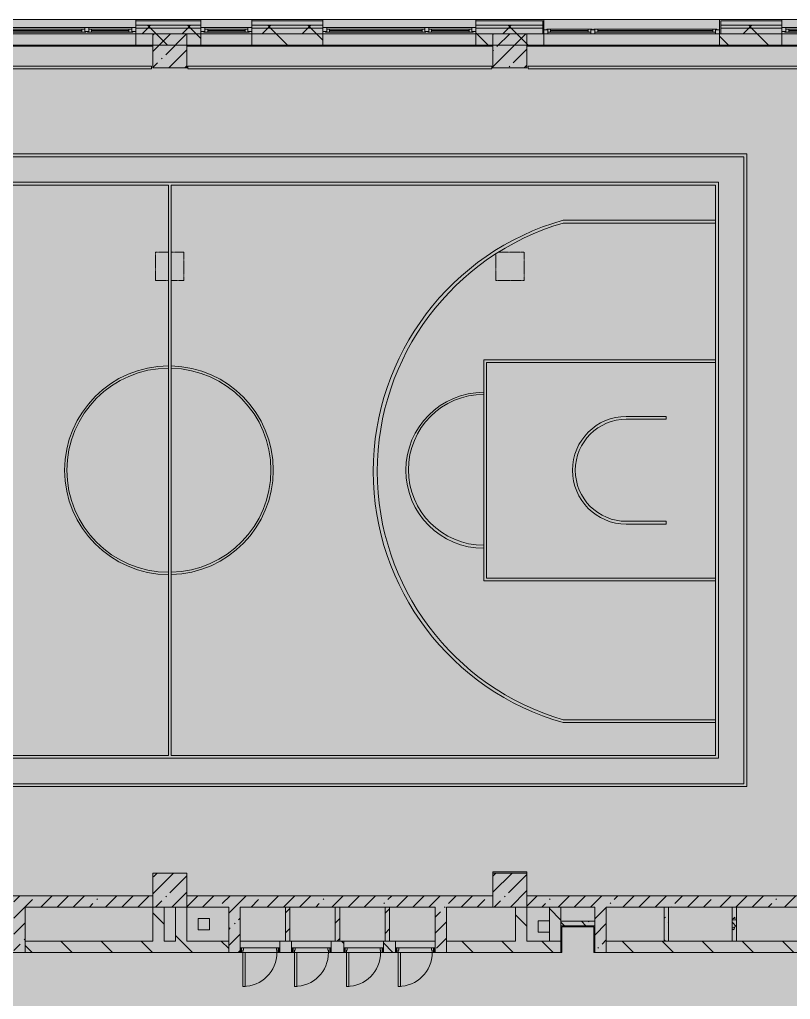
# Model space of a CAD drawing. Header units: millimetres. Extents: x 315 to 209858, y -8553 to 29000.
# Drawn here: x 126795 to 140395, y 10073 to 27350 of the extents above; entities that cross this region are included whole.
import ezdxf

# ---------------------------------------------------------------- set-up
doc = ezdxf.new("R2010")
doc.units = ezdxf.units.MM
doc.linetypes.add('200_ШТРИХ__ш1_п0_6_', pattern=[1.6, 1, -0.6])
doc.layers.add('A-DETL-GENF-4', color=7, linetype='Continuous', lineweight=9, true_color=0xc0c0c0, transparency=0.4)
for name, color, linetype, lineweight in [('A-DETL-MBND-1', 7, '200_ШТРИХ__ш1_п0_6_', 9), ('A-WALL-2', 7, 'Continuous', 5), ('I-WALL-5', 7, 'Continuous', 5), ('S-COLS-2', 7, 'Continuous', 5)]:
    doc.layers.add(name, color=color, linetype=linetype, lineweight=lineweight)
for name, color, linetype, lineweight, true_color in [('A-DOOR-2', 7, 'Continuous', 5, 0xaaaaaa), ('A-DOOR-3', 7, 'Continuous', 5, 0xe2e2e2), ('A-DOOR-4', 7, 'Continuous', 5, 0xb7b7b7), ('A-DOOR-FRAM-2', 7, 'Continuous', 5, 0xe2e2e2), ('A-DOOR-FRAM-3', 7, 'Continuous', 5, 0xaaaaaa), ('A-DOOR-FRAM-4', 7, 'Continuous', 5, 0xb7b7b7), ('A-FLOR-3', 7, 'Continuous', 5, 0xb7b7b7), ('A-GLAZ-3', 7, 'Continuous', 5, 0x737373), ('A-WALL-3', 7, 'Continuous', 9, 0x737373), ('A-WALL-4', 7, 'Continuous', 5, 0x737373), ('I-WALL-6', 7, 'Continuous', 5, 0x737373), ('I-WALL-7', 7, 'Continuous', 5, 0x787878), ('S-COLS-3', 7, 'Continuous', 5, 0x737373)]:
    doc.layers.add(name, color=color, linetype=linetype, lineweight=lineweight, true_color=true_color)
pattern_1 = [(135, (74985, 0), (-353.5534, -353.5534), [])]
pattern_2 = [(45, (74985, 0), (-285.1231, 285.1231), []), (45, (75270.13, 0), (-285.1231, 285.1231), [504.031, -100.806, 16.764, -84.042])]
pattern_3 = [(45, (74985, 0), (-353.5534, 353.5534), []), (135, (74985, 0), (-353.5534, -353.5534), [])]
pattern_4 = [(135, (74985, 0), (-377.1708, -377.1708), [533.4, -88.9, 17.78, -88.9]), (135, (74985, 376.94), (-377.1708, -377.1708), []), (50, (74985, 0), (637.6445, -55.7866), [66.675, -733.425]), (355, (74985, 0), (-123.3494, 668.699), [53.34, -586.74]), (100.451, (75038.15, -4.65), (514.299, 612.908), [56.665, -623.315]), (46.184, (74985, 177.8), (948.776, -147.15), [100.012, -1100.137]), (96.636, (75064.1, 165.5), (830.909, 865.997), [84.998, -934.973]), (351.184, (74985, 177.8), (830.918, 865.988), [80.01, -880.11]), (21, (75073.9, 133.35), (530.6506, -357.9283), [66.675, -733.425]), (326, (75073.9, 133.35), (216.308, 644.6585), [53.34, -586.74]), (71.451, (75118.13, 103.5), (746.9596, 286.7243), [56.665, -623.315]), (37.5, (74985.01, 0), (10.8105, 295.9426), [16.764, -562.864, 16.764, -578.866, -588.962]), (37.5, (74985.01, 0), (10.8105, 295.9426), [-1175.258, 16.764, -572.198]), (7.5, (74985, 0), (233.8692, 350.6318), [16.764, -322.834, 16.764, -549.529, -224.472]), (7.5, (74985, 0), (233.8692, 350.6318), [-905.891, 16.764, -207.708]), (327.5, (74786.76, 0), (474.5678, -20.0513), [16.764, -205.486, 16.764, -676.656, -920.115]), (327.5, (74786.76, 0), (474.5678, -20.0513), [-915.67, 16.764, -903.351]), (317.5, (74697.86, 0), (518.4522, 88.9934), [16.764, -272.161, 16.764, -443.738, -653.415]), (317.5, (74697.86, 0), (518.4522, 88.9934), [-749.427, 16.764, -636.651])]
pattern_5 = [(45, (74985, 0), (-176.7767, 176.7767), [])]

# ---------------------------------------------------------------- blocks, each defined once
blk = doc.blocks.new('BSC_Колонна _Прямоугольная - 600х600-23205375-2_3_2_птичка')
at = {"layer": 'S-COLS-2'}
h = blk.add_hatch(dxfattribs=at)
h.set_pattern_fill('FP_120', color=256, style=0, pattern_type=2)
h.set_pattern_definition([(45, (-54460, -12000), (-285.123, 285.123), []), (45, (-54174.88, -12000), (-285.123, 285.123), [504.031, -100.806, 16.764, -84.042])])
h.paths.add_polyline_path([(-300, -300), (300, -300), (300, 300), (-300, 300)])
at = {"layer": 'S-COLS-3'}
for p, q in [((300, 300), (-300, 300)), ((-300, 300), (-300, -300)), ((300, -300), (300, 300)), ((-300, -300), (300, -300))]:
    blk.add_line(p, q, dxfattribs=at)
blk = doc.blocks.new('BSC_Колонна _Прямоугольная - 600х600-V124-2_3_2_птичка')
at = {"layer": 'S-COLS-2'}
h = blk.add_hatch(dxfattribs=at)
h.set_pattern_fill('FP_133', color=256, style=0, pattern_type=2)
h.set_pattern_definition([(45, (-60460, -12000), (-285.1231, 285.1231), []), (45, (-60174.88, -12000), (-285.1231, 285.1231), [504.031, -100.806, 16.764, -84.042])])
h.paths.add_polyline_path([(-300, -300), (300, -300), (300, 300), (-300, 300)])
at = {"layer": 'S-COLS-3'}
for p, q in [((300, 300), (-300, 300)), ((-300, 300), (-300, -300)), ((300, -300), (300, 300)), ((-300, -300), (300, -300))]:
    blk.add_line(p, q, dxfattribs=at)
blk = doc.blocks.new('120_Окно_СКБ_2Ст - 120_Окно_СКБ_2Ст 2700х2500 _мал створка справа_ 2-23206922-2_3_2_птичка')
at = {"layer": 'A-GLAZ-3'}
for p, q in [((-1350, -75), (-1350, -5)), ((-1350, -5), (-1280, -5)), ((1350, -5), (-1350, -5)), ((-1280, -75), (-1350, -75)), ((-1350, -75), (-1300, -75)), ((-1280, -75), (-1300, -75)), ((-1300, -75), (-1300, -85)), ((-1300, -85), (470, -85)), ((470, -85), (-1300, -85)), ((-1280, -5), (-1280, -75)), ((450, -35), (-1280, -35)), ((-1280, -35), (-1280, -75)), ((-1230, -85), (-1230, -35)), ((-1230, -55), (400, -55)), ((400, -65), (-1230, -65)), ((400, -85), (400, -35)), ((450, -75), (450, -5)), ((450, -5), (520, -5)), ((450, -75), (450, -35)), ((520, -75), (450, -75)), ((470, -75), (450, -75)), ((470, -75), (500, -75)), ((470, -85), (470, -75)), ((520, -75), (500, -75)), ((500, -75), (500, -85)), ((500, -85), (1300, -85)), ((1300, -85), (500, -85)), ((520, -5), (520, -75)), ((1280, -35), (520, -35)), ((520, -35), (520, -75)), ((570, -85), (570, -35)), ((570, -55), (1230, -55)), ((1230, -65), (570, -65)), ((1230, -85), (1230, -35)), ((1280, -75), (1280, -5)), ((1280, -5), (1350, -5)), ((1280, -75), (1280, -35)), ((1350, -75), (1280, -75)), ((1300, -75), (1280, -75)), ((1300, -75), (1350, -75)), ((1300, -85), (1300, -75)), ((1350, -5), (1350, -75))]:
    blk.add_line(p, q, dxfattribs=at)
blk = doc.blocks.new('120_Окно_СКБ_2Ст - 120_Окно_СКБ_2Ст 3100х2500 _мал_створка слева_ 2-19089248-2_3_2_птичка')
at = {"layer": 'A-GLAZ-3'}
for p, q in [((-1550, -75), (-1550, -5)), ((-1550, -5), (-1480, -5)), ((1550, -5), (-1550, -5)), ((-1480, -75), (-1550, -75)), ((-1550, -75), (-1500, -75)), ((-1480, -75), (-1500, -75)), ((-1500, -75), (-1500, -85)), ((-1500, -85), (670, -85)), ((670, -85), (-1500, -85)), ((-1480, -5), (-1480, -75)), ((650, -35), (-1480, -35)), ((-1480, -35), (-1480, -75)), ((-1430, -85), (-1430, -35)), ((-1430, -55), (600, -55)), ((600, -65), (-1430, -65)), ((600, -85), (600, -35)), ((650, -75), (650, -5)), ((650, -5), (720, -5)), ((650, -75), (650, -35)), ((720, -75), (650, -75)), ((670, -75), (650, -75)), ((670, -75), (700, -75)), ((670, -85), (670, -75)), ((720, -75), (700, -75)), ((700, -75), (700, -85)), ((700, -85), (1500, -85)), ((1500, -85), (700, -85)), ((720, -5), (720, -75)), ((1480, -35), (720, -35)), ((720, -35), (720, -75)), ((770, -85), (770, -35)), ((770, -55), (1430, -55)), ((1430, -65), (770, -65)), ((1430, -85), (1430, -35)), ((1480, -75), (1480, -5)), ((1480, -5), (1550, -5)), ((1480, -75), (1480, -35)), ((1550, -75), (1480, -75)), ((1500, -75), (1480, -75)), ((1500, -75), (1550, -75)), ((1500, -85), (1500, -75)), ((1550, -5), (1550, -75))]:
    blk.add_line(p, q, dxfattribs=at)
blk = doc.blocks.new('120_Окно_СКБ_2Ст - 120_Окно_СКБ_2Ст 3100х2500 _мал_створка слева_-22274797-2_3_2_птичка')
at = {"layer": 'A-GLAZ-3'}
for p, q in [((-1550, 45), (-1550, 115)), ((-1550, 115), (-1480, 115)), ((1550, 115), (-1550, 115)), ((-1480, 45), (-1550, 45)), ((-1550, 45), (-1500, 45)), ((-1480, 45), (-1500, 45)), ((-1500, 45), (-1500, 35)), ((-1500, 35), (670, 35)), ((670, 35), (-1500, 35)), ((-1480, 115), (-1480, 45)), ((650, 85), (-1480, 85)), ((-1480, 85), (-1480, 45)), ((-1430, 35), (-1430, 85)), ((-1430, 65), (600, 65)), ((600, 55), (-1430, 55)), ((600, 35), (600, 85)), ((650, 45), (650, 115)), ((650, 115), (720, 115)), ((650, 45), (650, 85)), ((720, 45), (650, 45)), ((670, 45), (650, 45)), ((670, 45), (700, 45)), ((670, 35), (670, 45)), ((720, 45), (700, 45)), ((700, 45), (700, 35)), ((700, 35), (1500, 35)), ((1500, 35), (700, 35)), ((720, 115), (720, 45)), ((1480, 85), (720, 85)), ((720, 85), (720, 45)), ((770, 35), (770, 85)), ((770, 65), (1430, 65)), ((1430, 55), (770, 55)), ((1430, 35), (1430, 85)), ((1480, 45), (1480, 115)), ((1480, 115), (1550, 115)), ((1480, 45), (1480, 85)), ((1550, 45), (1480, 45)), ((1500, 45), (1480, 45)), ((1500, 45), (1550, 45)), ((1500, 35), (1500, 45)), ((1550, 115), (1550, 45))]:
    blk.add_line(p, q, dxfattribs=at)
blk = doc.blocks.new('BSC_Колонна _Прямоугольная - 500х500-33455413-2_3_2_птичка')
at = {"layer": 'A-DETL-MBND-1'}
for p, q in [((-250, 250), (-23, 250)), ((-250, -250), (-250, 250)), ((27, 250), (250, 250)), ((250, 250), (250, -250)), ((-23, -250), (-250, -250)), ((250, -250), (27, -250))]:
    blk.add_line(p, q, dxfattribs=at)
blk = doc.blocks.new('120_Окно_СКБ_1Ст - 120_Окно_СКБ_1Ст 900х2500_h_-19906774-2_3_2_птичка')
at = {"layer": 'A-GLAZ-3'}
for p, q in [((-450, -75), (-450, -5)), ((-450, -5), (-380, -5)), ((450, -5), (-450, -5)), ((-380, -75), (-450, -75)), ((-450, -75), (-400, -75)), ((-380, -75), (-400, -75)), ((-400, -75), (-400, -85)), ((-400, -85), (400, -85)), ((400, -85), (-400, -85)), ((-380, -5), (-380, -75)), ((380, -35), (-380, -35)), ((-380, -35), (-380, -75)), ((-330, -85), (-330, -35)), ((-330, -55), (330, -55)), ((330, -65), (-330, -65)), ((330, -85), (330, -35)), ((380, -75), (380, -5)), ((380, -5), (450, -5)), ((380, -75), (380, -35)), ((450, -75), (380, -75)), ((400, -75), (380, -75)), ((400, -75), (450, -75)), ((400, -85), (400, -75)), ((450, -5), (450, -75))]:
    blk.add_line(p, q, dxfattribs=at)
blk = doc.blocks.new('110_Дверь_СКБ_1Ст - д-18 700x2100h_Технический шкаф ЭОМ и СС-V179-2_3_2_птичка')
at = {"layer": 'A-DOOR-2'}
h = blk.add_hatch(dxfattribs=at)
h.set_pattern_fill('FP_50', color=256, style=0, pattern_type=2)
h.set_pattern_definition([(135, (1951.41, 164.685), (-14.14214, -14.14214), []), (225, (1951.41, 164.685), (14.14214, -14.14214), [])])
h.paths.add_polyline_path([(362.5, 100), (337.5, 100), (337.5, 20), (362.5, 20), (362.5, 30.9)])
at = {"layer": 'A-DOOR-3'}
h = blk.add_hatch(color=256, dxfattribs=at)
h.paths.add_polyline_path([(337.5, 100), (312.5, 100), (312.5, 60), (302.5, 60), (302.5, 20), (337.5, 20), (337.5, 30.9)])
h.paths.add_polyline_path([(-312.5, 100), (-312.5, 20), (-277.5, 20), (-277.5, 60), (-287.5, 60), (-287.5, 100)])
at = {"layer": 'A-DOOR-FRAM-2'}
blk.add_hatch(color=256, dxfattribs=at).paths.add_polyline_path([(272.5, 700), (272.5, 100), (312.5, 100), (312.5, 700)])
at = {"layer": 'A-DOOR-FRAM-3'}
h = blk.add_hatch(dxfattribs=at)
h.set_pattern_fill('FP_51', color=256, style=0, pattern_type=2)
h.set_pattern_definition([(45, (-171.384, 164.685), (-14.1421, 14.1421), []), (135, (-171.384, 164.685), (-14.1421, -14.1421), [])])
h.paths.add_polyline_path([(-312.5, 100), (-337.5, 100), (-337.5, 20), (-312.5, 20), (-312.5, 30.9)])
at = {"layer": 'A-DOOR-4'}
for p, q in [((312.5, 700), (272.5, 700)), ((272.5, 700), (272.5, 100)), ((312.5, 100), (312.5, 700)), ((272.5, 100), (312.5, 100))]:
    blk.add_line(p, q, dxfattribs=at)
blk.add_arc((312.5, 100), 600, 90, 180, dxfattribs=at)
at = {"layer": 'A-DOOR-FRAM-4'}
for p, q in [((-312.5, 100), (-337.5, 100)), ((-337.5, 100), (-337.5, 20)), ((-337.5, 20), (-312.5, 20)), ((-287.5, 100), (-312.5, 100)), ((-312.5, 100), (-312.5, 20)), ((-312.5, 20), (-312.5, 100)), ((-312.5, 20), (-277.5, 20)), ((-287.5, 60), (-287.5, 100)), ((-287.5, 100), (272.5, 100)), ((-277.5, 60), (-287.5, 60)), ((-277.5, 20), (-277.5, 60)), ((302.5, 20), (-277.5, 20)), ((312.5, 60), (302.5, 60)), ((302.5, 60), (302.5, 20)), ((302.5, 20), (337.5, 20)), ((312.5, 100), (312.5, 60)), ((337.5, 100), (312.5, 100)), ((337.5, 20), (337.5, 100)), ((362.5, 100), (337.5, 100)), ((337.5, 100), (337.5, 20)), ((337.5, 20), (362.5, 20)), ((362.5, 20), (362.5, 100))]:
    blk.add_line(p, q, dxfattribs=at)
blk = doc.blocks.new('BSC_Колонна _Прямоугольная - 500х500-V192-2_3_2_птичка')
at = {"layer": 'A-DETL-MBND-1'}
for p, q in [((-250, -250), (-250, 216)), ((-198, 250), (250, 250)), ((250, 250), (250, -250)), ((250, -250), (-250, -250))]:
    blk.add_line(p, q, dxfattribs=at)

msp = doc.modelspace()

# ---------------------------------------------------------------- hatches: boundary and pattern name
at = {"layer": 'A-DETL-GENF-4'}
msp.add_hatch(color=256, dxfattribs=at).paths.add_polyline_path([(150845, -280), (150845, 3300), (159845, 3300), (159845, 27350), (116895, 27350), (116895, 23778), (113745, 23778), (113745, -280), (149949.6, -280)])
at = {"layer": 'A-WALL-2'}
h = msp.add_hatch(dxfattribs=at)
h.set_pattern_fill('FP_105', color=256, style=0, pattern_type=2)
h.set_pattern_definition(pattern_3)
h.paths.add_polyline_path([(159788.9, 27200), (159845, 27200), (159845, 27250), (155335, 27250), (155335, 27200), (158041.4, 27200)])
h.paths.add_polyline_path([(152835, 27200), (152835, 27250), (151325, 27250), (151325, 27200), (152031.5, 27200)])
h.paths.add_polyline_path([(141145, 27200), (142945, 27200), (142945, 27250), (141145, 27250)])
h.paths.add_polyline_path([(140245, 27200), (140245, 27250), (139165, 27250), (139165, 27200), (139940.2, 27200)])
h.paths.add_polyline_path([(143845, 27200), (149225, 27200), (149225, 27250), (143845, 27250)])
h.paths.add_polyline_path([(124967.2, 27200), (125745.2, 27200), (125745.2, 27250), (124645.3, 27250), (124645.3, 27200)])
h.paths.add_polyline_path([(129994.9, 27200), (129994.9, 27250), (128845.2, 27250), (128845.2, 27200), (129130.9, 27200)])
h.paths.add_polyline_path([(130894.9, 27200), (132145, 27200), (132145, 27250), (130894.9, 27250)])
h.paths.add_polyline_path([(136025, 27200), (136025, 27250), (134845, 27250), (134845, 27200), (135740.2, 27200)])
h.paths.add_polyline_path([(123745.3, 27200), (123745.3, 27250), (122492, 27250), (122492, 27200), (122885.3, 27200)])
h.paths.add_polyline_path([(118721.6, 27200), (119392, 27200), (119392, 27250), (116995, 27250), (116995, 27200), (117680.6, 27200)])
h = msp.add_hatch(dxfattribs=at)
h.set_pattern_fill('FP_105', color=256, style=0, pattern_type=2)
h.set_pattern_definition(pattern_3)
h.paths.add_polyline_path([(159185, 27100), (159845, 27100), (159845, 27200), (155335, 27200), (155335, 27100), (156839, 27100)])
h.paths.add_polyline_path([(152031.5, 27100), (152835, 27100), (152835, 27200), (151325, 27200), (151325, 27100), (151735, 27100)])
h.paths.add_polyline_path([(145295, 27100), (149225, 27100), (149225, 27200), (143845, 27200), (143845, 27100)])
h.paths.add_polyline_path([(142663.1, 27100), (142945, 27100), (142945, 27200), (141145, 27200), (141145, 27100), (141745, 27100)])
h.paths.add_polyline_path([(136025, 27100), (136025, 27200), (134845, 27200), (134845, 27100), (135740.2, 27100)])
h.paths.add_polyline_path([(130894.9, 27100), (132145, 27100), (132145, 27200), (130894.9, 27200)])
h.paths.add_polyline_path([(129130.9, 27100), (129994.9, 27100), (129994.9, 27200), (128845.2, 27200), (128845.2, 27100)])
h.paths.add_polyline_path([(139540.3, 27100), (140245, 27100), (140245, 27200), (139165, 27200), (139165, 27100)])
h.paths.add_polyline_path([(117680.6, 27100), (119392, 27100), (119392, 27200), (117045, 27200), (117045, 27100), (117229.8, 27100)])
h.paths.add_polyline_path([(124645.3, 27100), (125745.2, 27100), (125745.2, 27200), (124645.3, 27200)])
h.paths.add_polyline_path([(122885.3, 27100), (123745.3, 27100), (123745.3, 27200), (122492, 27200), (122492, 27100)])
at = {"layer": 'I-WALL-5'}
h = msp.add_hatch(dxfattribs=at)
h.set_pattern_fill('FP_116', color=256, style=0, pattern_type=2)
h.set_pattern_definition(pattern_1)
h.paths.add_polyline_path([(155635, 26900), (155635, 27100), (155335, 27100), (155335, 26900)])
h.paths.add_polyline_path([(156135, 26900), (159185, 26900), (159185, 27100), (156135, 27100), (156135, 26945.8)])
h.paths.add_polyline_path([(149025, 26900), (149225, 26900), (149225, 27100), (149025, 27100), (149025, 26945.8)])
h.paths.add_polyline_path([(147867.8, 26900), (148525, 26900), (148525, 27100), (145795, 27100), (145795, 26900)])
h.paths.add_polyline_path([(145295, 26900), (145295, 27100), (143845, 27100), (143845, 26900), (144745, 26900)])
h.paths.add_polyline_path([(152235, 26900), (152835, 26900), (152835, 27100), (152235, 27100), (152235, 26945.8)])
h.paths.add_polyline_path([(151325, 26900), (151735, 26900), (151735, 27100), (151325, 27100), (151325, 26945.8)])
h.paths.add_polyline_path([(141745, 26900), (142945, 26900), (142945, 27100), (141745, 27100), (141745, 26945.8)])
h.paths.add_polyline_path([(139540.3, 26900), (140245, 26900), (140245, 27100), (139145, 27100), (139145, 26900), (139449.8, 26900)])
h.paths.add_polyline_path([(136045, 26900), (136045, 27100), (134845, 27100), (134845, 26900), (135376.5, 26900)])
h.paths.add_polyline_path([(131212.8, 26900), (132145, 26900), (132145, 27100), (130894.9, 27100), (130894.9, 26900)])
h.paths.add_polyline_path([(128845.2, 26900), (129994.9, 26900), (129994.9, 27100), (128845.2, 27100), (128845.2, 26945.8)])
h.paths.add_polyline_path([(125745.2, 26900), (125745.2, 27100), (125349.8, 27100), (125349.8, 26900)])
h = msp.add_hatch(dxfattribs=at)
h.set_pattern_fill('FP_113', color=256, style=0, pattern_type=2)
h.set_pattern_definition(pattern_2)
h.paths.add_polyline_path([(126695, 10900), (126895, 10900), (126895, 11900), (126695, 11900), (126695, 11100)])
h = msp.add_hatch(dxfattribs=at)
h.set_pattern_fill('FP_113', color=256, style=0, pattern_type=2)
h.set_pattern_definition(pattern_2)
h.paths.add_polyline_path([(129145, 11700), (129145, 11900), (126895, 11900), (126895, 11700), (129130.9, 11700)])
h = msp.add_hatch(dxfattribs=at)
h.set_pattern_fill('FP_113', color=256, style=0, pattern_type=2)
h.set_pattern_definition(pattern_2)
h.paths.add_polyline_path([(130171.8, 11700), (135145, 11700), (135145, 11900), (129745, 11900), (129745, 11700)])
h.paths.add_polyline_path([(139445, 11700), (141145, 11700), (141145, 11900), (135745, 11900), (135745, 11700), (139365, 11700)])
h = msp.add_hatch(dxfattribs=at)
h.set_pattern_fill('FP_116', color=256, style=0, pattern_type=2)
h.set_pattern_definition(pattern_1)
h.paths.add_polyline_path([(129345, 11100), (129345, 11700), (129145, 11700), (129145, 11100)])
h = msp.add_hatch(dxfattribs=at)
h.set_pattern_fill('FP_116', color=256, style=0, pattern_type=2)
h.set_pattern_definition(pattern_1)
h.paths.add_polyline_path([(129545, 11100), (129745, 11100), (129745, 11700), (129545, 11700), (129545, 11560.9)])
h = msp.add_hatch(dxfattribs=at)
h.set_pattern_fill('FP_113', color=256, style=0, pattern_type=2)
h.set_pattern_definition(pattern_2)
h.paths.add_polyline_path([(130485, 10900), (130685, 10900), (130685, 11700), (130485, 11700), (130485, 10969.1)])
h = msp.add_hatch(dxfattribs=at)
h.set_pattern_fill('FP_117', color=256, style=0, pattern_type=2)
h.set_pattern_definition(pattern_5)
h.paths.add_polyline_path([(131564.3, 11100), (131564.3, 11700), (131484.3, 11700), (131484.3, 11100)])
h = msp.add_hatch(dxfattribs=at)
h.set_pattern_fill('FP_117', color=256, style=0, pattern_type=2)
h.set_pattern_definition(pattern_5)
h.paths.add_polyline_path([(132444.3, 11100), (132444.3, 11700), (132364.3, 11700), (132364.3, 11100)])
h = msp.add_hatch(dxfattribs=at)
h.set_pattern_fill('FP_117', color=256, style=0, pattern_type=2)
h.set_pattern_definition(pattern_5)
h.paths.add_polyline_path([(133294.7, 11100), (133324.3, 11100), (133324.3, 11700), (133244.3, 11700), (133244.3, 11100)])
h = msp.add_hatch(dxfattribs=at)
h.set_pattern_fill('FP_113', color=256, style=0, pattern_type=2)
h.set_pattern_definition(pattern_2)
h.paths.add_polyline_path([(134125, 10900), (134325, 10900), (134325, 11700), (134125, 11700), (134125, 10969.1)])
h = msp.add_hatch(dxfattribs=at)
h.set_pattern_fill('FP_116', color=256, style=0, pattern_type=2)
h.set_pattern_definition(pattern_1)
h.paths.add_polyline_path([(135745, 11100), (135745, 11700), (135545, 11700), (135545, 11100)])
h = msp.add_hatch(dxfattribs=at)
h.set_pattern_fill('FP_116', color=256, style=0, pattern_type=2)
h.set_pattern_definition(pattern_1)
h.paths.add_polyline_path([(136345, 11100), (136345, 11700), (136145, 11700), (136145, 11100)])
h = msp.add_hatch(dxfattribs=at)
h.set_pattern_fill('FP_116', color=256, style=0, pattern_type=2)
h.set_pattern_definition(pattern_1)
h.paths.add_polyline_path([(136345, 10900), (136345, 11700), (136145, 11700), (136145, 10900)])
h = msp.add_hatch(dxfattribs=at)
h.set_pattern_fill('FP_113', color=256, style=0, pattern_type=2)
h.set_pattern_definition(pattern_2)
h.paths.add_polyline_path([(137145, 10900), (137145, 11700), (136945, 11700), (136945, 10900)])
h = msp.add_hatch(dxfattribs=at)
h.set_pattern_fill('FP_116', color=256, style=0, pattern_type=2)
h.set_pattern_definition(pattern_1)
h.paths.add_polyline_path([(132515, 10900), (132515, 11100), (132295, 11100), (132295, 10900)])
h.paths.add_polyline_path([(129130.9, 10900), (130485, 10900), (130485, 11100), (126895, 11100), (126895, 10900), (127049, 10900)])
h.paths.add_polyline_path([(131385, 10900), (131595, 10900), (131595, 11100), (131385, 11100), (131385, 10969.1)])
h.paths.add_polyline_path([(136145, 10900), (136145, 11100), (134325, 11100), (134325, 10900), (135376.5, 10900)])
h.paths.add_polyline_path([(133215, 10900), (133425, 10900), (133425, 11100), (133215, 11100), (133215, 10969.1)])
h.paths.add_polyline_path([(122885.3, 10900), (126695, 10900), (126695, 11100), (122245.7, 11100), (122245.7, 10900)])
h = msp.add_hatch(dxfattribs=at)
h.set_pattern_fill('FP_116', color=256, style=0, pattern_type=2)
h.set_pattern_definition(pattern_1)
h.paths.add_polyline_path([(139540.3, 10900), (141545, 10900), (141545, 11100), (137145, 11100), (137145, 10900), (138245.1, 10900)])
at = {"layer": 'I-WALL-7'}
h = msp.add_hatch(dxfattribs=at)
h.set_pattern_fill('FP_122', color=256, style=0, pattern_type=2)
h.set_pattern_definition(pattern_4)
h.paths.add_polyline_path([(138245, 11100), (138245, 11700), (138165, 11700), (138165, 11100)])
h = msp.add_hatch(dxfattribs=at)
h.set_pattern_fill('FP_122', color=256, style=0, pattern_type=2)
h.set_pattern_definition(pattern_4)
h.paths.add_polyline_path([(139445, 11100), (139445, 11700), (139365, 11700), (139365, 11100)])
h = msp.add_hatch(dxfattribs=at)
h.set_pattern_fill('FP_122', color=256, style=0, pattern_type=2)
h.set_pattern_definition(pattern_4)
h.paths.add_polyline_path([(136945, 11370), (136945, 11450), (136345, 11450), (136345, 11370), (136417.5, 11370)])
at = {"layer": 'S-COLS-2'}
h = msp.add_hatch(dxfattribs=at)
h.set_pattern_fill('FP_113', color=256, style=0, pattern_type=2)
h.set_pattern_definition(pattern_2)
h.paths.add_polyline_path([(129145, 26500), (129745, 26500), (129745, 27100), (129145, 27100), (129145, 26945.8)])
h = msp.add_hatch(dxfattribs=at)
h.set_pattern_fill('FP_113', color=256, style=0, pattern_type=2)
h.set_pattern_definition(pattern_2)
h.paths.add_polyline_path([(135745, 26500), (135745, 27100), (135145, 27100), (135145, 26500), (135376.5, 26500)])

# ---------------------------------------------------------------- linework, layer by layer
at = {"layer": 'A-FLOR-3'}
for p, q in [((139625, 24981.3), (119268.6, 24981.3)), ((119318.6, 24931.3), (139575, 24931.3)), ((139575, 24931.3), (139575, 13874.4)), ((139625, 13824.4), (139625, 24981.3)), ((139125, 24481.3), (119768.6, 24481.3)), ((119818.6, 24431.3), (129421.8, 24431.3)), ((129421.8, 24431.3), (129421.8, 14374.4)), ((129471.8, 14374.4), (129471.8, 24431.3)), ((129471.8, 24431.3), (139075, 24431.3)), ((139075, 24431.3), (139075, 14374.4)), ((139125, 14324.4), (139125, 24481.3)), ((139075, 23812.8), (136385.3, 23812.8)), ((136385.3, 23762.8), (139075, 23762.8)), ((134985.3, 21352.8), (134985.3, 17452.8)), ((139075, 21352.8), (134985.3, 21352.8)), ((135035.3, 17502.8), (135035.3, 21302.8)), ((135035.3, 21302.8), (139075, 21302.8)), ((138200, 20352.8), (137500, 20352.8)), ((137500, 20302.8), (138200, 20302.8)), ((138200, 20302.8), (138200, 20352.8)), ((138200, 18502.8), (137500, 18502.8)), ((138200, 18452.8), (138200, 18502.8)), ((137500, 18452.8), (138200, 18452.8)), ((134985.3, 17452.8), (139075, 17452.8)), ((139075, 17502.8), (135035.3, 17502.8)), ((139075, 15002.8), (136385.3, 15002.8)), ((136385.3, 14952.8), (139075, 14952.8)), ((129421.8, 14374.4), (119818.6, 14374.4)), ((139075, 14374.4), (129471.8, 14374.4)), ((119768.6, 14324.4), (139125, 14324.4)), ((119268.6, 13824.4), (139625, 13824.4)), ((139575, 13874.4), (119318.6, 13874.4)), ((135145, 12300), (135145, 12320)), ((135145, 12320), (135745, 12320)), ((135745, 12320), (135745, 12300)), ((129945, 11500), (130145, 11500)), ((129945, 11300), (129945, 11500)), ((130145, 11500), (130145, 11300)), ((135945, 11457), (136145, 11457)), ((135945, 11257), (135945, 11457)), ((130145, 11300), (129945, 11300)), ((136145, 11257), (135945, 11257)), ((136924, 11350), (136365, 11350)), ((136365, 11350), (136365, 10900)), ((136924, 10900), (136924, 11350)), ((136365, 10900), (136345, 10900)), ((136945, 10900), (136924, 10900))]:
    msp.add_line(p, q, dxfattribs=at)
for centre, radius, start, end in [((137640, 19382.8), 4604.2, 105.81331, 254.18669), ((137669.5, 19382.8), 4564.4, 106.34112, 253.65888), ((129430.2, 19403.3), 1840, 90.26005, 180), ((129430.2, 19403.3), 1800, 90.26583, 180), ((129430.2, 19403.3), 1840, 0, 88.70133), ((129430.2, 19403.3), 1800, 0, 88.67247), ((134985.3, 19402.8), 1375, 90, 270), ((134985.3, 19411.7), 1330, 90, 270), ((137500, 19402.8), 950, 90, 270), ((137500, 19402.8), 900, 90, 270), ((129430.2, 19403.3), 1840, 180, 269.73995), ((129430.2, 19403.3), 1800, 180, 269.73417), ((129430.2, 19403.3), 1800, 271.32753, 360), ((129430.2, 19403.3), 1840, 271.29867, 360)]:
    msp.add_arc(centre, radius, start, end, dxfattribs=at)
at = {"layer": 'A-WALL-3'}
for p, q in [((129994.9, 27330), (128845.2, 27330)), ((132145, 27330), (130894.9, 27330)), ((136025, 27330), (134845, 27330)), ((136025, 27100), (136025, 27330)), ((139165, 27330), (139165, 27100)), ((140245, 27330), (139165, 27330)), ((129994.9, 27250), (128845.2, 27250)), ((129994.9, 27200), (128845.2, 27200)), ((132145, 27250), (130894.9, 27250)), ((132145, 27200), (130894.9, 27200)), ((136025, 27250), (134845, 27250)), ((136025, 27200), (134845, 27200)), ((140245, 27250), (139165, 27250)), ((140245, 27200), (139165, 27200)), ((129994.9, 27100), (128845.2, 27100)), ((132145, 27100), (130894.9, 27100)), ((136045, 27100), (134845, 27100)), ((140245, 27100), (139145, 27100)), ((131564.3, 11700), (131484.3, 11700)), ((132444.3, 11700), (132364.3, 11700)), ((133324.3, 11700), (133244.3, 11700)), ((136345, 11700), (136145, 11700)), ((138245, 11700), (138165, 11700)), ((139445, 11700), (139365, 11700)), ((136345, 11370), (136345, 11450)), ((136945, 11370), (136945, 11450)), ((126895, 10900), (126895, 11100)), ((130485, 10900), (130485, 11100)), ((131484.3, 11100), (131564.3, 11100)), ((132364.3, 11100), (132444.3, 11100)), ((133244.3, 11100), (133324.3, 11100)), ((134325, 10900), (134325, 11100)), ((137145, 10900), (137145, 11100)), ((138165, 11100), (138245, 11100)), ((139365, 11100), (139445, 11100))]:
    msp.add_line(p, q, dxfattribs=at)
at = {"layer": 'A-WALL-4'}
for p, q in [((116895, 27350), (132145, 27350)), ((128845.2, 27350), (128845.2, 27100)), ((129994.9, 27100), (129994.9, 27350)), ((130894.9, 27350), (130894.9, 27100)), ((132145, 27100), (132145, 27350)), ((151325, 27350), (132145, 27350)), ((134845, 27350), (134845, 27100)), ((136045, 27100), (136045, 27350)), ((139145, 27350), (139145, 27100)), ((140245, 27100), (140245, 27350))]:
    msp.add_line(p, q, dxfattribs=at)
at = {"layer": 'I-WALL-6'}
for p, q in [((125745.2, 27100), (128845.2, 27100)), ((128845.2, 27100), (128845.2, 26900)), ((129994.9, 26900), (129994.9, 27100)), ((129994.9, 27100), (130894.9, 27100)), ((130894.9, 27100), (130894.9, 26900)), ((132145, 26900), (132145, 27100)), ((132145, 27100), (134845, 27100)), ((134845, 27100), (134845, 26900)), ((136045, 26900), (136045, 27100)), ((136045, 27100), (139145, 27100)), ((139145, 27100), (139145, 26900)), ((140245, 26900), (140245, 27100)), ((140245, 27100), (141125, 27100)), ((129145, 26880), (123745, 26880)), ((125349.8, 26900), (141145, 26900)), ((135145, 26880), (129745, 26880)), ((141125, 26880), (135745, 26880)), ((123766.3, 26529), (129124, 26529)), ((129124, 26479), (123766.3, 26479)), ((129124, 26479), (129124, 26529)), ((129765, 26529), (135125, 26529)), ((129765, 26529), (129765, 26479)), ((135125, 26479), (129765, 26479)), ((135125, 26479), (135125, 26529)), ((135766, 26529), (141145, 26529)), ((135766, 26529), (135766, 26479)), ((141145.5, 26479), (135766, 26479)), ((129145, 11900), (123745, 11900)), ((135145, 11900), (129745, 11900)), ((141145, 11900), (135745, 11900)), ((126895, 11100), (126895, 11700)), ((126895, 11700), (129145, 11700)), ((129145, 11700), (129145, 11100)), ((129345, 11100), (129345, 11700)), ((129545, 11700), (129545, 11100)), ((129745, 11100), (129745, 11700)), ((129745, 11700), (130485, 11700)), ((130485, 11700), (130485, 11100)), ((130685, 10980), (130685, 11700)), ((130685, 11700), (131484.3, 11700)), ((131484.3, 11700), (131484.3, 11100)), ((131564.3, 11100), (131564.3, 11700)), ((131564.3, 11700), (132364.3, 11700)), ((132364.3, 11700), (132364.3, 11100)), ((132444.3, 11100), (132444.3, 11700)), ((132444.3, 11700), (133244.3, 11700)), ((133244.3, 11700), (133244.3, 11100)), ((133324.3, 11100), (133324.3, 11700)), ((133324.3, 11700), (134125, 11700)), ((134125, 11700), (134125, 10980)), ((134325, 11100), (134325, 11700)), ((134325, 11700), (135145, 11700)), ((135545, 11700), (135545, 11100)), ((135745, 11100), (135745, 11700)), ((135745, 11700), (136145, 11700)), ((136145, 11700), (136145, 11100)), ((136345, 11450), (136345, 11700)), ((136345, 11700), (136945, 11700)), ((136945, 11700), (136945, 11450)), ((137145, 11563.6), (137145, 11700)), ((137145, 11700), (138165, 11700)), ((138165, 11700), (138165, 11100)), ((138245, 11100), (138245, 11700)), ((138245, 11700), (139365, 11700)), ((139365, 11700), (139365, 11100)), ((139445, 11100), (139445, 11700)), ((139445, 11700), (141145, 11700)), ((136945, 11450), (136345, 11450)), ((137145, 11100), (137145, 11560.9)), ((136345, 11100), (136345, 11370)), ((136345, 11370), (136945, 11370)), ((136945, 11370), (136945, 10900)), ((129145, 11100), (126895, 11100)), ((129545, 11100), (129345, 11100)), ((130485, 11100), (129745, 11100)), ((130685, 11100), (131484.3, 11100)), ((131385, 11100), (131385, 10980)), ((131564.3, 11100), (132364.3, 11100)), ((131595, 10980), (131595, 11100)), ((132295, 11100), (132295, 10980)), ((132444.3, 11100), (133244.3, 11100)), ((132515, 10980), (132515, 11100)), ((133215, 11100), (133215, 10980)), ((133324.3, 11100), (134125, 11100)), ((133425, 10980), (133425, 11100)), ((135545, 11100), (134325, 11100)), ((136345, 11100), (135745, 11100)), ((136345, 10900), (136345, 11100)), ((138165, 11100), (137145, 11100)), ((139365, 11100), (138245, 11100)), ((141545, 11100), (139445, 11100)), ((122245.7, 10900), (130685, 10900)), ((131385, 10900), (131595, 10900)), ((132295, 10900), (132515, 10900)), ((133215, 10900), (133425, 10900)), ((134125, 10900), (136345, 10900)), ((136945, 10900), (141745, 10900))]:
    msp.add_line(p, q, dxfattribs=at)
at = {"layer": 'S-COLS-3'}
for p, q in [((129745, 27100), (129145, 27100)), ((129145, 27100), (129145, 26500)), ((129745, 26500), (129745, 27100)), ((135745, 27100), (135145, 27100)), ((135145, 27100), (135145, 26500)), ((135745, 26500), (135745, 27100)), ((129145, 26500), (129745, 26500)), ((135145, 26500), (135745, 26500))]:
    msp.add_line(p, q, dxfattribs=at)

# ---------------------------------------------------------------- block references
at = {"layer": 'A-DETL-MBND-1'}
for name, p in [('BSC_Колонна _Прямоугольная - 500х500-33455413-2_3_2_птичка', (129445, 23000)), ('BSC_Колонна _Прямоугольная - 500х500-V192-2_3_2_птичка', (135445, 23000))]:
    msp.add_blockref(name, p, dxfattribs=at)
at = {"layer": 'A-DOOR-4', "rotation": 180}
for p in [(131047.5, 11000), (131957.5, 11000), (132877.5, 11000), (133787.5, 11000)]:
    msp.add_blockref('110_Дверь_СКБ_1Ст - д-18 700x2100h_Технический шкаф ЭОМ и СС-V179-2_3_2_птичка', p, dxfattribs=at)
at = {"layer": 'A-GLAZ-3'}
for name, p in [('120_Окно_СКБ_2Ст - 120_Окно_СКБ_2Ст 3100х2500 _мал_створка слева_ 2-19089248-2_3_2_птичка', (127295.2, 27215)), ('120_Окно_СКБ_1Ст - 120_Окно_СКБ_1Ст 900х2500_h_-19906774-2_3_2_птичка', (130444.9, 27215)), ('120_Окно_СКБ_2Ст - 120_Окно_СКБ_2Ст 2700х2500 _мал створка справа_ 2-23206922-2_3_2_птичка', (133495, 27215)), ('120_Окно_СКБ_1Ст - 120_Окно_СКБ_1Ст 900х2500_h_-19906774-2_3_2_птичка', (140695, 27215))]:
    msp.add_blockref(name, p, dxfattribs=at)
at = {"layer": 'A-GLAZ-3', "rotation": 180}
msp.add_blockref('120_Окно_СКБ_2Ст - 120_Окно_СКБ_2Ст 3100х2500 _мал_створка слева_-22274797-2_3_2_птичка', (137595, 27215), dxfattribs=at)
at = {"layer": 'S-COLS-3'}
for name, p in [('BSC_Колонна _Прямоугольная - 600х600-23205375-2_3_2_птичка', (129445, 12000)), ('BSC_Колонна _Прямоугольная - 600х600-V124-2_3_2_птичка', (135445, 12000))]:
    msp.add_blockref(name, p, dxfattribs=at)

doc.saveas('drawing.dxf')
